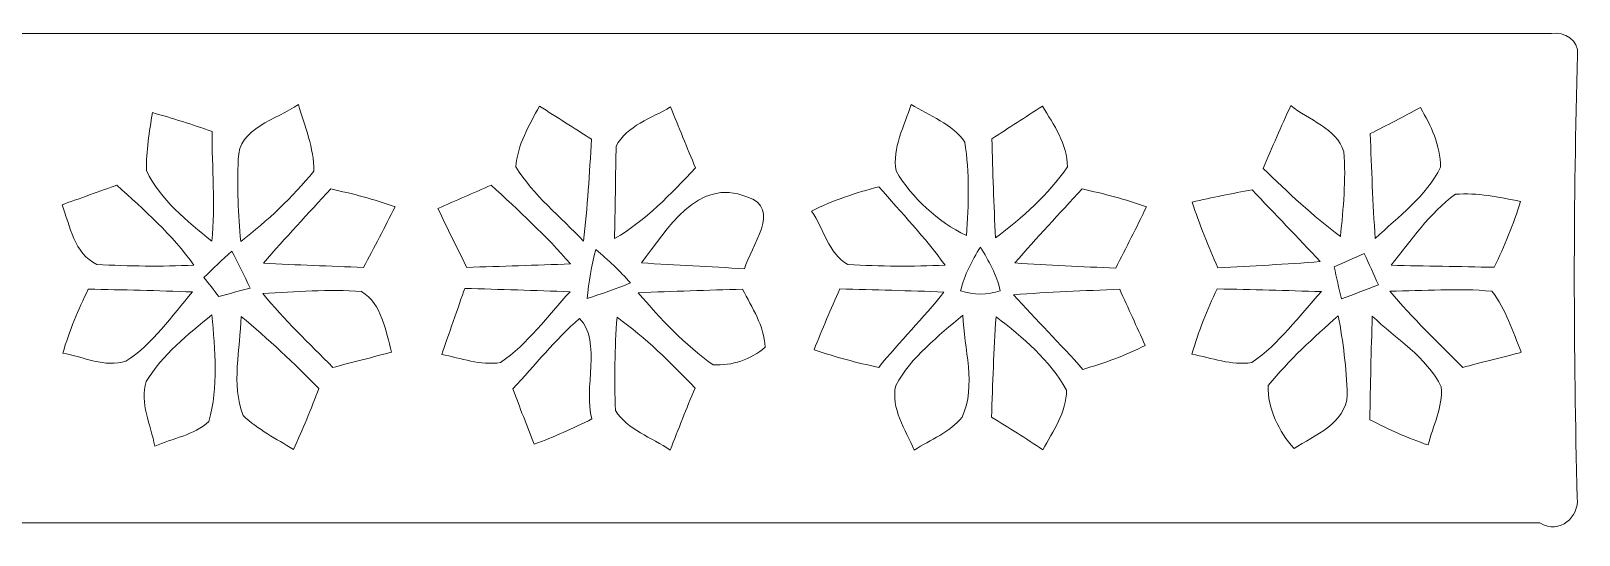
# Model space of a CAD drawing. Header units: centimetres. Extents: x -16.2 to 16.2, y -9 to 9.
# Drawn here: x 6.76 to 16.13, y -8.96 to -5.9 of the extents above; entities that cross this region are included whole.
import ezdxf

# ---------------------------------------------------------------- set-up
doc = ezdxf.new("R2010")
doc.units = ezdxf.units.CM
doc.header["$MEASUREMENT"] = 0
doc.layers.add('Layer 1', color=7, linetype='Continuous')

msp = doc.modelspace()

# ---------------------------------------------------------------- linework, layer by layer
at = {"layer": 'Layer 1', "color": 250, "lineweight": 9}
for points, knots in [([(-16.16388, -5.93101), (-12.4509, -5.90455), (-8.73756, -5.92713), (-5.02422, -5.91972), (-5.02422, -5.91972), (1.97348, -5.91972), (8.97118, -5.91972), (15.96853, -5.91972), (15.96853, -5.91972), (16.04614, -5.90879), (16.13469, -5.96029), (16.12587, -6.04743), (16.12587, -6.04743), (16.09976, -6.94243), (16.09976, -7.83813), (16.1241, -8.73313), (16.1241, -8.73313), (16.13469, -8.84284), (16.02109, -8.95573), (15.89727, -8.88235), (15.89727, -8.88235), (5.21163, -8.87882), (-5.47472, -8.89293), (-16.16071, -8.8753), (-16.16071, -8.8753), (-16.18011, -7.89387), (-16.17658, -6.91244), (-16.16388, -5.93101), (-16.16388, -5.93101), (-16.16388, -5.93101), (-16.16388, -5.93101), (-16.16388, -5.93101)], [0, 0, 0, 0, 0.1111111, 0.1111111, 0.1111111, 0.1111111, 0.2222222, 0.2222222, 0.2222222, 0.2222222, 0.3333333, 0.3333333, 0.3333333, 0.3333333, 0.4444444, 0.4444444, 0.4444444, 0.4444444, 0.5555556, 0.5555556, 0.5555556, 0.5555556, 0.6666667, 0.6666667, 0.6666667, 0.6666667, 0.7777778, 0.7777778, 0.7777778, 0.7777778, 1, 1, 1, 1]), ([(8.01339, -6.68278), (8.00739, -6.84788), (8.01127, -7.01404), (8.02856, -7.17879), (8.02856, -7.17879), (8.19084, -7.05355), (8.34112, -6.91173), (8.47094, -6.75298), (8.47094, -6.75298), (8.47341, -6.61328), (8.4152, -6.4817), (8.37745, -6.34976), (8.37745, -6.34976), (8.24481, -6.44113), (8.01409, -6.48981), (8.01339, -6.68278), (8.01339, -6.68278), (8.01339, -6.68278), (8.01339, -6.68278), (8.01339, -6.68278)], [0, 0, 0, 0, 0.1666667, 0.1666667, 0.1666667, 0.1666667, 0.3333333, 0.3333333, 0.3333333, 0.3333333, 0.5, 0.5, 0.5, 0.5, 0.6666667, 0.6666667, 0.6666667, 0.6666667, 1, 1, 1, 1]), ([(9.69473, -6.72758), (9.80127, -6.89974), (9.96637, -7.02921), (10.1043, -7.17702), (10.1043, -7.17702), (10.12935, -6.97206), (10.13993, -6.76533), (10.15334, -6.56001), (10.15334, -6.56001), (10.04821, -6.49299), (9.94308, -6.42631), (9.83866, -6.35964), (9.83866, -6.35964), (9.77516, -6.47464), (9.7039, -6.59353), (9.69473, -6.72758), (9.69473, -6.72758), (9.69473, -6.72758), (9.69473, -6.72758), (9.69473, -6.72758)], [0, 0, 0, 0, 0.1666667, 0.1666667, 0.1666667, 0.1666667, 0.3333333, 0.3333333, 0.3333333, 0.3333333, 0.5, 0.5, 0.5, 0.5, 0.6666667, 0.6666667, 0.6666667, 0.6666667, 1, 1, 1, 1]), ([(10.30186, -6.60235), (10.29974, -6.74205), (10.29515, -7.02145), (10.29269, -7.16115), (10.29269, -7.16115), (10.48248, -7.05249), (10.63382, -6.89127), (10.78269, -6.73358), (10.78269, -6.73358), (10.73225, -6.61046), (10.68215, -6.48699), (10.63135, -6.36422), (10.63135, -6.36422), (10.5167, -6.43337), (10.36783, -6.47676), (10.30186, -6.60235), (10.30186, -6.60235), (10.30186, -6.60235), (10.30186, -6.60235), (10.30186, -6.60235)], [0, 0, 0, 0, 0.1666667, 0.1666667, 0.1666667, 0.1666667, 0.3333333, 0.3333333, 0.3333333, 0.3333333, 0.5, 0.5, 0.5, 0.5, 0.6666667, 0.6666667, 0.6666667, 0.6666667, 1, 1, 1, 1]), ([(12.08903, -6.3487), (12.05022, -6.47888), (11.97226, -6.61258), (11.99837, -6.75157), (11.99837, -6.75157), (12.09609, -6.91914), (12.24884, -7.05743), (12.42346, -7.1428), (12.42346, -7.1428), (12.43722, -6.95548), (12.44463, -6.76216), (12.41359, -6.57801), (12.41359, -6.57801), (12.34127, -6.46477), (12.19874, -6.41961), (12.08903, -6.3487), (12.08903, -6.3487), (12.08903, -6.3487), (12.08903, -6.3487), (12.08903, -6.3487)], [0, 0, 0, 0, 0.1666667, 0.1666667, 0.1666667, 0.1666667, 0.3333333, 0.3333333, 0.3333333, 0.3333333, 0.5, 0.5, 0.5, 0.5, 0.6666667, 0.6666667, 0.6666667, 0.6666667, 1, 1, 1, 1]), ([(12.57798, -6.55755), (12.58327, -6.75722), (12.59068, -6.95724), (12.59985, -7.15727), (12.59985, -7.15727), (12.76354, -7.03485), (12.91947, -6.89586), (13.03589, -6.72723), (13.03589, -6.72723), (13.03483, -6.59), (12.95404, -6.47147), (12.88419, -6.35964), (12.88419, -6.35964), (12.78189, -6.42561), (12.67958, -6.49158), (12.57798, -6.55755), (12.57798, -6.55755), (12.57798, -6.55755), (12.57798, -6.55755), (12.57798, -6.55755)], [0, 0, 0, 0, 0.1666667, 0.1666667, 0.1666667, 0.1666667, 0.3333333, 0.3333333, 0.3333333, 0.3333333, 0.5, 0.5, 0.5, 0.5, 0.6666667, 0.6666667, 0.6666667, 0.6666667, 1, 1, 1, 1]), ([(14.38879, -6.3554), (14.33129, -6.4817), (14.27555, -6.6094), (14.22087, -6.73711), (14.22087, -6.73711), (14.37044, -6.88104), (14.52214, -7.02392), (14.68971, -7.14774), (14.68971, -7.14774), (14.70629, -6.97806), (14.72393, -6.8052), (14.71052, -6.63516), (14.71052, -6.63516), (14.66466, -6.49228), (14.49603, -6.44395), (14.38879, -6.3554), (14.38879, -6.3554), (14.38879, -6.3554), (14.38879, -6.3554), (14.38879, -6.3554)], [0, 0, 0, 0, 0.1666667, 0.1666667, 0.1666667, 0.1666667, 0.3333333, 0.3333333, 0.3333333, 0.3333333, 0.5, 0.5, 0.5, 0.5, 0.6666667, 0.6666667, 0.6666667, 0.6666667, 1, 1, 1, 1]), ([(14.87033, -6.5258), (14.87703, -6.73746), (14.8862, -6.94913), (14.89996, -7.16115), (14.89996, -7.16115), (15.04037, -7.0278), (15.21005, -6.9068), (15.29578, -6.72864), (15.29578, -6.72864), (15.29472, -6.596), (15.23792, -6.47888), (15.17407, -6.3681), (15.17407, -6.3681), (15.07318, -6.42173), (14.97228, -6.475), (14.87033, -6.5258), (14.87033, -6.5258), (14.87033, -6.5258), (14.87033, -6.5258), (14.87033, -6.5258)], [0, 0, 0, 0, 0.1666667, 0.1666667, 0.1666667, 0.1666667, 0.3333333, 0.3333333, 0.3333333, 0.3333333, 0.5, 0.5, 0.5, 0.5, 0.6666667, 0.6666667, 0.6666667, 0.6666667, 1, 1, 1, 1]), ([(7.49375, -6.3988), (7.47434, -6.51486), (7.45529, -6.63092), (7.45776, -6.74946), (7.45776, -6.74946), (7.54067, -6.92867), (7.70471, -7.05426), (7.85358, -7.17773), (7.85358, -7.17773), (7.87545, -6.95654), (7.85393, -6.73358), (7.85429, -6.51239), (7.85429, -6.51239), (7.7354, -6.47182), (7.6144, -6.43231), (7.49375, -6.3988), (7.49375, -6.3988), (7.49375, -6.3988), (7.49375, -6.3988), (7.49375, -6.3988)], [0, 0, 0, 0, 0.1666667, 0.1666667, 0.1666667, 0.1666667, 0.3333333, 0.3333333, 0.3333333, 0.3333333, 0.5, 0.5, 0.5, 0.5, 0.6666667, 0.6666667, 0.6666667, 0.6666667, 1, 1, 1, 1]), ([(7.27785, -6.83836), (7.19494, -6.86799), (7.02914, -6.92655), (6.94588, -6.95618), (6.94588, -6.95618), (6.99492, -7.08318), (7.01961, -7.25322), (7.15614, -7.31743), (7.15614, -7.31743), (7.35158, -7.32907), (7.54737, -7.33083), (7.74422, -7.32237), (7.74422, -7.32237), (7.61475, -7.13786), (7.444, -6.98758), (7.27785, -6.83836), (7.27785, -6.83836), (7.27785, -6.83836), (7.27785, -6.83836), (7.27785, -6.83836)], [0, 0, 0, 0, 0.1666667, 0.1666667, 0.1666667, 0.1666667, 0.3333333, 0.3333333, 0.3333333, 0.3333333, 0.5, 0.5, 0.5, 0.5, 0.6666667, 0.6666667, 0.6666667, 0.6666667, 1, 1, 1, 1]), ([(9.22306, -6.97947), (9.27915, -7.09906), (9.33736, -7.21653), (9.39734, -7.33542), (9.39734, -7.33542), (9.60689, -7.32907), (9.81644, -7.32237), (10.02669, -7.31461), (10.02669, -7.31461), (9.87711, -7.14492), (9.71131, -6.9904), (9.54515, -6.838), (9.54515, -6.838), (9.43755, -6.88563), (9.32995, -6.93149), (9.22306, -6.97947), (9.22306, -6.97947), (9.22306, -6.97947), (9.22306, -6.97947), (9.22306, -6.97947)], [0, 0, 0, 0, 0.1666667, 0.1666667, 0.1666667, 0.1666667, 0.3333333, 0.3333333, 0.3333333, 0.3333333, 0.5, 0.5, 0.5, 0.5, 0.6666667, 0.6666667, 0.6666667, 0.6666667, 1, 1, 1, 1]), ([(10.45532, -7.30826), (10.6631, -7.32237), (10.87124, -7.33225), (11.08044, -7.34353), (11.08044, -7.34353), (11.11466, -7.2116), (11.31257, -6.97523), (11.0942, -6.90926), (11.0942, -6.90926), (10.79398, -6.78509), (10.61019, -7.1107), (10.45532, -7.30826), (10.45532, -7.30826), (10.45532, -7.30826), (10.45532, -7.30826), (10.45532, -7.30826)], [0, 0, 0, 0, 0.2, 0.2, 0.2, 0.2, 0.4, 0.4, 0.4, 0.4, 0.6, 0.6, 0.6, 0.6, 1, 1, 1, 1]), ([(8.57325, -6.86093), (8.43672, -7.00981), (8.29843, -7.15656), (8.16649, -7.30967), (8.16649, -7.30967), (8.36758, -7.32096), (8.56901, -7.32801), (8.77151, -7.33613), (8.77151, -7.33613), (8.83607, -7.21407), (8.90133, -7.09236), (8.96307, -6.96853), (8.96307, -6.96853), (8.83607, -6.92302), (8.70448, -6.8888), (8.57325, -6.86093), (8.57325, -6.86093), (8.57325, -6.86093), (8.57325, -6.86093), (8.57325, -6.86093)], [0, 0, 0, 0, 0.1666667, 0.1666667, 0.1666667, 0.1666667, 0.3333333, 0.3333333, 0.3333333, 0.3333333, 0.5, 0.5, 0.5, 0.5, 0.6666667, 0.6666667, 0.6666667, 0.6666667, 1, 1, 1, 1]), ([(11.48543, -6.99534), (11.56022, -7.098), (11.58738, -7.25358), (11.70662, -7.31849), (11.70662, -7.31849), (11.9017, -7.32942), (12.09785, -7.33083), (12.2947, -7.32237), (12.2947, -7.32237), (12.17334, -7.15445), (12.02941, -7.00416), (11.8943, -6.84788), (11.8943, -6.84788), (11.75354, -6.88457), (11.6149, -6.92902), (11.48543, -6.99534), (11.48543, -6.99534), (11.48543, -6.99534), (11.48543, -6.99534), (11.48543, -6.99534)], [0, 0, 0, 0, 0.1666667, 0.1666667, 0.1666667, 0.1666667, 0.3333333, 0.3333333, 0.3333333, 0.3333333, 0.5, 0.5, 0.5, 0.5, 0.6666667, 0.6666667, 0.6666667, 0.6666667, 1, 1, 1, 1]), ([(13.12408, -6.86093), (12.98791, -7.00981), (12.84927, -7.15621), (12.71768, -7.30896), (12.71768, -7.30896), (12.92053, -7.32201), (13.12373, -7.33083), (13.32799, -7.34071), (13.32799, -7.34071), (13.39007, -7.21653), (13.45534, -7.09447), (13.51425, -6.96853), (13.51425, -6.96853), (13.38725, -6.92338), (13.25567, -6.88916), (13.12408, -6.86093), (13.12408, -6.86093), (13.12408, -6.86093), (13.12408, -6.86093), (13.12408, -6.86093)], [0, 0, 0, 0, 0.1666667, 0.1666667, 0.1666667, 0.1666667, 0.3333333, 0.3333333, 0.3333333, 0.3333333, 0.5, 0.5, 0.5, 0.5, 0.6666667, 0.6666667, 0.6666667, 0.6666667, 1, 1, 1, 1]), ([(13.79048, -6.93996), (13.83528, -7.07507), (13.88961, -7.20666), (13.9464, -7.33824), (13.9464, -7.33824), (14.15278, -7.32731), (14.35986, -7.31637), (14.56694, -7.30085), (14.56694, -7.30085), (14.43147, -7.15445), (14.29142, -7.01192), (14.15525, -6.86658), (14.15525, -6.86658), (14.03248, -6.88775), (13.91183, -6.91244), (13.79048, -6.93996), (13.79048, -6.93996), (13.79048, -6.93996), (13.79048, -6.93996), (13.79048, -6.93996)], [0, 0, 0, 0, 0.1666667, 0.1666667, 0.1666667, 0.1666667, 0.3333333, 0.3333333, 0.3333333, 0.3333333, 0.5, 0.5, 0.5, 0.5, 0.6666667, 0.6666667, 0.6666667, 0.6666667, 1, 1, 1, 1]), ([(15.38574, -6.89304), (15.2284, -7.00698), (15.11763, -7.17244), (14.99698, -7.32272), (14.99698, -7.32272), (15.20441, -7.32766), (15.41184, -7.33083), (15.62069, -7.33472), (15.62069, -7.33472), (15.68419, -7.20666), (15.73816, -7.07366), (15.77944, -6.93678), (15.77944, -6.93678), (15.65032, -6.90926), (15.51874, -6.88316), (15.38574, -6.89304), (15.38574, -6.89304), (15.38574, -6.89304), (15.38574, -6.89304), (15.38574, -6.89304)], [0, 0, 0, 0, 0.1666667, 0.1666667, 0.1666667, 0.1666667, 0.3333333, 0.3333333, 0.3333333, 0.3333333, 0.5, 0.5, 0.5, 0.5, 0.6666667, 0.6666667, 0.6666667, 0.6666667, 1, 1, 1, 1]), ([(12.38889, -7.47688), (12.46615, -7.50475), (12.55082, -7.50475), (12.62878, -7.47688), (12.62878, -7.47688), (12.60691, -7.38128), (12.55928, -7.2952), (12.50884, -7.21265), (12.50884, -7.21265), (12.45804, -7.2952), (12.41041, -7.38128), (12.38889, -7.47688), (12.38889, -7.47688), (12.38889, -7.47688), (12.38889, -7.47688), (12.38889, -7.47688)], [0, 0, 0, 0, 0.2, 0.2, 0.2, 0.2, 0.4, 0.4, 0.4, 0.4, 0.6, 0.6, 0.6, 0.6, 1, 1, 1, 1]), ([(7.80525, -7.3961), (7.83524, -7.43455), (7.86557, -7.473), (7.89591, -7.51216), (7.89591, -7.51216), (7.95871, -7.49523), (8.0215, -7.47794), (8.08465, -7.46136), (8.08465, -7.46136), (8.05008, -7.38516), (8.01339, -7.31002), (7.97388, -7.237), (7.97388, -7.237), (7.91708, -7.28921), (7.86099, -7.34248), (7.80525, -7.3961), (7.80525, -7.3961), (7.80525, -7.3961), (7.80525, -7.3961), (7.80525, -7.3961)], [0, 0, 0, 0, 0.1666667, 0.1666667, 0.1666667, 0.1666667, 0.3333333, 0.3333333, 0.3333333, 0.3333333, 0.5, 0.5, 0.5, 0.5, 0.6666667, 0.6666667, 0.6666667, 0.6666667, 1, 1, 1, 1]), ([(10.17909, -7.22747), (10.15369, -7.32519), (10.13535, -7.42432), (10.12582, -7.52451), (10.12582, -7.52451), (10.21472, -7.49629), (10.30256, -7.46489), (10.38899, -7.42961), (10.38899, -7.42961), (10.32408, -7.35694), (10.25388, -7.28956), (10.17909, -7.22747), (10.17909, -7.22747), (10.17909, -7.22747), (10.17909, -7.22747), (10.17909, -7.22747)], [0, 0, 0, 0, 0.2, 0.2, 0.2, 0.2, 0.4, 0.4, 0.4, 0.4, 0.6, 0.6, 0.6, 0.6, 1, 1, 1, 1]), ([(14.65196, -7.33295), (14.66537, -7.3968), (14.67948, -7.46136), (14.69535, -7.52557), (14.69535, -7.52557), (14.77014, -7.49876), (14.84493, -7.47089), (14.91901, -7.44125), (14.91901, -7.44125), (14.89079, -7.37775), (14.86257, -7.31496), (14.83399, -7.25216), (14.83399, -7.25216), (14.77261, -7.27827), (14.71193, -7.30543), (14.65196, -7.33295), (14.65196, -7.33295), (14.65196, -7.33295), (14.65196, -7.33295), (14.65196, -7.33295)], [0, 0, 0, 0, 0.1666667, 0.1666667, 0.1666667, 0.1666667, 0.3333333, 0.3333333, 0.3333333, 0.3333333, 0.5, 0.5, 0.5, 0.5, 0.6666667, 0.6666667, 0.6666667, 0.6666667, 1, 1, 1, 1]), ([(7.10499, -7.46736), (7.0436, -7.59224), (6.99033, -7.72136), (6.95012, -7.85506), (6.95012, -7.85506), (7.075, -7.87588), (7.20659, -7.94467), (7.33288, -7.90339), (7.33288, -7.90339), (7.49727, -7.79791), (7.6091, -7.62964), (7.73575, -7.48429), (7.73575, -7.48429), (7.52514, -7.47618), (7.31489, -7.47159), (7.10499, -7.46736), (7.10499, -7.46736), (7.10499, -7.46736), (7.10499, -7.46736), (7.10499, -7.46736)], [0, 0, 0, 0, 0.1666667, 0.1666667, 0.1666667, 0.1666667, 0.3333333, 0.3333333, 0.3333333, 0.3333333, 0.5, 0.5, 0.5, 0.5, 0.6666667, 0.6666667, 0.6666667, 0.6666667, 1, 1, 1, 1]), ([(8.16155, -7.49346), (8.29244, -7.65257), (8.44131, -7.79544), (8.587, -7.94149), (8.587, -7.94149), (8.6759, -7.91821), (8.85335, -7.872), (8.94225, -7.84871), (8.94225, -7.84871), (8.90556, -7.71924), (8.88369, -7.55838), (8.76057, -7.48182), (8.76057, -7.48182), (8.56055, -7.4656), (8.36017, -7.48429), (8.16155, -7.49346), (8.16155, -7.49346), (8.16155, -7.49346), (8.16155, -7.49346), (8.16155, -7.49346)], [0, 0, 0, 0, 0.1666667, 0.1666667, 0.1666667, 0.1666667, 0.3333333, 0.3333333, 0.3333333, 0.3333333, 0.5, 0.5, 0.5, 0.5, 0.6666667, 0.6666667, 0.6666667, 0.6666667, 1, 1, 1, 1]), ([(9.38534, -7.46277), (9.35042, -7.56261), (9.28057, -7.76228), (9.24564, -7.86247), (9.24564, -7.86247), (9.36206, -7.88434), (9.48094, -7.93161), (9.60124, -7.91151), (9.60124, -7.91151), (9.7681, -7.79897), (9.8877, -7.62928), (10.02316, -7.48288), (10.02316, -7.48288), (9.81009, -7.47512), (9.59736, -7.46912), (9.38534, -7.46277), (9.38534, -7.46277), (9.38534, -7.46277), (9.38534, -7.46277), (9.38534, -7.46277)], [0, 0, 0, 0, 0.1666667, 0.1666667, 0.1666667, 0.1666667, 0.3333333, 0.3333333, 0.3333333, 0.3333333, 0.5, 0.5, 0.5, 0.5, 0.6666667, 0.6666667, 0.6666667, 0.6666667, 1, 1, 1, 1]), ([(10.43591, -7.48958), (10.57209, -7.64904), (10.71778, -7.80497), (10.89064, -7.92562), (10.89064, -7.92562), (11.00318, -7.93161), (11.12065, -7.89387), (11.20532, -7.81837), (11.20532, -7.81837), (11.19827, -7.68961), (11.12559, -7.57884), (11.06809, -7.46806), (11.06809, -7.46806), (10.85713, -7.47371), (10.64582, -7.48006), (10.43591, -7.48958), (10.43591, -7.48958), (10.43591, -7.48958), (10.43591, -7.48958), (10.43591, -7.48958)], [0, 0, 0, 0, 0.1666667, 0.1666667, 0.1666667, 0.1666667, 0.3333333, 0.3333333, 0.3333333, 0.3333333, 0.5, 0.5, 0.5, 0.5, 0.6666667, 0.6666667, 0.6666667, 0.6666667, 1, 1, 1, 1]), ([(11.65652, -7.4663), (11.60325, -7.58766), (11.54999, -7.70972), (11.50165, -7.8339), (11.50165, -7.8339), (11.62901, -7.8794), (11.75954, -7.91256), (11.89253, -7.94079), (11.89253, -7.94079), (12.01847, -7.7838), (12.16417, -7.64375), (12.28764, -7.48465), (12.28764, -7.48465), (12.07704, -7.47653), (11.86643, -7.47124), (11.65652, -7.4663), (11.65652, -7.4663), (11.65652, -7.4663), (11.65652, -7.4663), (11.65652, -7.4663)], [0, 0, 0, 0, 0.1666667, 0.1666667, 0.1666667, 0.1666667, 0.3333333, 0.3333333, 0.3333333, 0.3333333, 0.5, 0.5, 0.5, 0.5, 0.6666667, 0.6666667, 0.6666667, 0.6666667, 1, 1, 1, 1]), ([(12.70886, -7.50087), (12.84785, -7.65257), (12.99108, -7.80038), (13.13008, -7.95313), (13.13008, -7.95313), (13.25919, -7.91503), (13.3869, -7.86953), (13.50684, -7.80779), (13.50684, -7.80779), (13.45569, -7.6942), (13.40348, -7.58166), (13.35268, -7.46842), (13.35268, -7.46842), (13.13749, -7.47618), (12.92264, -7.4857), (12.70886, -7.50087), (12.70886, -7.50087), (12.70886, -7.50087), (12.70886, -7.50087), (12.70886, -7.50087)], [0, 0, 0, 0, 0.1666667, 0.1666667, 0.1666667, 0.1666667, 0.3333333, 0.3333333, 0.3333333, 0.3333333, 0.5, 0.5, 0.5, 0.5, 0.6666667, 0.6666667, 0.6666667, 0.6666667, 1, 1, 1, 1]), ([(13.94288, -7.46595), (13.88079, -7.59295), (13.82858, -7.72418), (13.79012, -7.86071), (13.79012, -7.86071), (13.90866, -7.88328), (14.02966, -7.93197), (14.15207, -7.91151), (14.15207, -7.91151), (14.31894, -7.79897), (14.43853, -7.62928), (14.574, -7.48253), (14.574, -7.48253), (14.36339, -7.47512), (14.15278, -7.47018), (13.94288, -7.46595), (13.94288, -7.46595), (13.94288, -7.46595), (13.94288, -7.46595), (13.94288, -7.46595)], [0, 0, 0, 0, 0.1666667, 0.1666667, 0.1666667, 0.1666667, 0.3333333, 0.3333333, 0.3333333, 0.3333333, 0.5, 0.5, 0.5, 0.5, 0.6666667, 0.6666667, 0.6666667, 0.6666667, 1, 1, 1, 1]), ([(14.98886, -7.47971), (15.12609, -7.64304), (15.2799, -7.7905), (15.4316, -7.94079), (15.4316, -7.94079), (15.51979, -7.91786), (15.69618, -7.87235), (15.78473, -7.84977), (15.78473, -7.84977), (15.73322, -7.72312), (15.6916, -7.58801), (15.60693, -7.48006), (15.60693, -7.48006), (15.40126, -7.45925), (15.19383, -7.47865), (14.98886, -7.47971), (14.98886, -7.47971), (14.98886, -7.47971), (14.98886, -7.47971), (14.98886, -7.47971)], [0, 0, 0, 0, 0.1666667, 0.1666667, 0.1666667, 0.1666667, 0.3333333, 0.3333333, 0.3333333, 0.3333333, 0.5, 0.5, 0.5, 0.5, 0.6666667, 0.6666667, 0.6666667, 0.6666667, 1, 1, 1, 1]), ([(7.456, -8.02651), (7.41437, -8.15598), (7.48528, -8.29004), (7.50715, -8.41739), (7.50715, -8.41739), (7.61475, -8.37082), (7.74563, -8.35177), (7.83524, -8.26852), (7.83524, -8.26852), (7.89485, -8.05932), (7.87263, -7.83637), (7.85323, -7.62258), (7.85323, -7.62258), (7.70859, -7.74288), (7.55407, -7.86353), (7.456, -8.02651), (7.456, -8.02651), (7.456, -8.02651), (7.456, -8.02651), (7.456, -8.02651)], [0, 0, 0, 0, 0.1666667, 0.1666667, 0.1666667, 0.1666667, 0.3333333, 0.3333333, 0.3333333, 0.3333333, 0.5, 0.5, 0.5, 0.5, 0.6666667, 0.6666667, 0.6666667, 0.6666667, 1, 1, 1, 1]), ([(8.03103, -7.63211), (8.02574, -7.83072), (7.96894, -8.04239), (8.04337, -8.23289), (8.04337, -8.23289), (8.13157, -8.31755), (8.24446, -8.37223), (8.34747, -8.43891), (8.34747, -8.43891), (8.40427, -8.31755), (8.45401, -8.19302), (8.50234, -8.06814), (8.50234, -8.06814), (8.35135, -7.91645), (8.19472, -7.76934), (8.03103, -7.63211), (8.03103, -7.63211), (8.03103, -7.63211), (8.03103, -7.63211), (8.03103, -7.63211)], [0, 0, 0, 0, 0.1666667, 0.1666667, 0.1666667, 0.1666667, 0.3333333, 0.3333333, 0.3333333, 0.3333333, 0.5, 0.5, 0.5, 0.5, 0.6666667, 0.6666667, 0.6666667, 0.6666667, 1, 1, 1, 1]), ([(9.67603, -8.07026), (9.71801, -8.18244), (9.76175, -8.29427), (9.8055, -8.40645), (9.8055, -8.40645), (9.92474, -8.362), (10.0408, -8.30909), (10.15545, -8.25335), (10.15545, -8.25335), (10.10113, -8.06885), (10.2179, -7.7898), (10.08067, -7.6441), (10.08067, -7.6441), (9.9325, -7.77286), (9.81114, -7.92879), (9.67603, -8.07026), (9.67603, -8.07026), (9.67603, -8.07026), (9.67603, -8.07026), (9.67603, -8.07026)], [0, 0, 0, 0, 0.1666667, 0.1666667, 0.1666667, 0.1666667, 0.3333333, 0.3333333, 0.3333333, 0.3333333, 0.5, 0.5, 0.5, 0.5, 0.6666667, 0.6666667, 0.6666667, 0.6666667, 1, 1, 1, 1]), ([(10.3075, -7.63669), (10.2941, -7.82472), (10.29057, -8.01275), (10.29762, -8.20184), (10.29762, -8.20184), (10.37135, -8.32038), (10.51846, -8.36412), (10.62959, -8.44173), (10.62959, -8.44173), (10.67898, -8.31614), (10.72766, -8.1902), (10.78022, -8.06602), (10.78022, -8.06602), (10.63382, -7.9108), (10.4793, -7.76263), (10.3075, -7.63669), (10.3075, -7.63669), (10.3075, -7.63669), (10.3075, -7.63669), (10.3075, -7.63669)], [0, 0, 0, 0, 0.1666667, 0.1666667, 0.1666667, 0.1666667, 0.3333333, 0.3333333, 0.3333333, 0.3333333, 0.5, 0.5, 0.5, 0.5, 0.6666667, 0.6666667, 0.6666667, 0.6666667, 1, 1, 1, 1]), ([(11.99554, -8.05015), (11.96485, -8.18879), (12.05481, -8.31896), (12.10843, -8.44173), (12.10843, -8.44173), (12.2058, -8.37858), (12.32398, -8.33449), (12.39736, -8.24135), (12.39736, -8.24135), (12.48661, -8.04909), (12.40865, -7.82755), (12.403, -7.62505), (12.403, -7.62505), (12.25413, -7.7517), (12.09079, -7.87623), (11.99554, -8.05015), (11.99554, -8.05015), (11.99554, -8.05015), (11.99554, -8.05015), (11.99554, -8.05015)], [0, 0, 0, 0, 0.1666667, 0.1666667, 0.1666667, 0.1666667, 0.3333333, 0.3333333, 0.3333333, 0.3333333, 0.5, 0.5, 0.5, 0.5, 0.6666667, 0.6666667, 0.6666667, 0.6666667, 1, 1, 1, 1]), ([(12.60338, -7.63528), (12.58997, -7.83742), (12.58257, -8.03992), (12.57622, -8.24312), (12.57622, -8.24312), (12.68064, -8.30662), (12.78471, -8.37118), (12.88666, -8.43926), (12.88666, -8.43926), (12.94875, -8.32673), (13.03165, -8.21137), (13.02989, -8.07802), (13.02989, -8.07802), (12.93005, -7.8974), (12.76566, -7.75875), (12.60338, -7.63528), (12.60338, -7.63528), (12.60338, -7.63528), (12.60338, -7.63528), (12.60338, -7.63528)], [0, 0, 0, 0, 0.1666667, 0.1666667, 0.1666667, 0.1666667, 0.3333333, 0.3333333, 0.3333333, 0.3333333, 0.5, 0.5, 0.5, 0.5, 0.6666667, 0.6666667, 0.6666667, 0.6666667, 1, 1, 1, 1]), ([(14.25085, -8.05156), (14.24732, -8.19161), (14.31717, -8.32884), (14.40819, -8.43256), (14.40819, -8.43256), (14.53343, -8.35213), (14.72181, -8.28016), (14.73098, -8.1073), (14.73098, -8.1073), (14.72675, -7.94537), (14.70523, -7.78662), (14.67665, -7.62858), (14.67665, -7.62858), (14.52567, -7.76016), (14.3782, -7.89704), (14.25085, -8.05156), (14.25085, -8.05156), (14.25085, -8.05156), (14.25085, -8.05156), (14.25085, -8.05156)], [0, 0, 0, 0, 0.1666667, 0.1666667, 0.1666667, 0.1666667, 0.3333333, 0.3333333, 0.3333333, 0.3333333, 0.5, 0.5, 0.5, 0.5, 0.6666667, 0.6666667, 0.6666667, 0.6666667, 1, 1, 1, 1]), ([(14.88232, -7.6307), (14.87527, -7.83919), (14.87104, -8.04803), (14.86751, -8.25758), (14.86751, -8.25758), (14.9811, -8.31685), (15.09858, -8.36906), (15.22029, -8.41069), (15.22029, -8.41069), (15.24957, -8.29533), (15.3106, -8.18032), (15.30037, -8.05932), (15.30037, -8.05932), (15.21252, -7.87729), (15.02308, -7.76793), (14.88232, -7.6307), (14.88232, -7.6307), (14.88232, -7.6307), (14.88232, -7.6307), (14.88232, -7.6307)], [0, 0, 0, 0, 0.1666667, 0.1666667, 0.1666667, 0.1666667, 0.3333333, 0.3333333, 0.3333333, 0.3333333, 0.5, 0.5, 0.5, 0.5, 0.6666667, 0.6666667, 0.6666667, 0.6666667, 1, 1, 1, 1])]:
    msp.add_open_spline(points, degree=3, knots=knots, dxfattribs=at)

doc.saveas('drawing.dxf')
